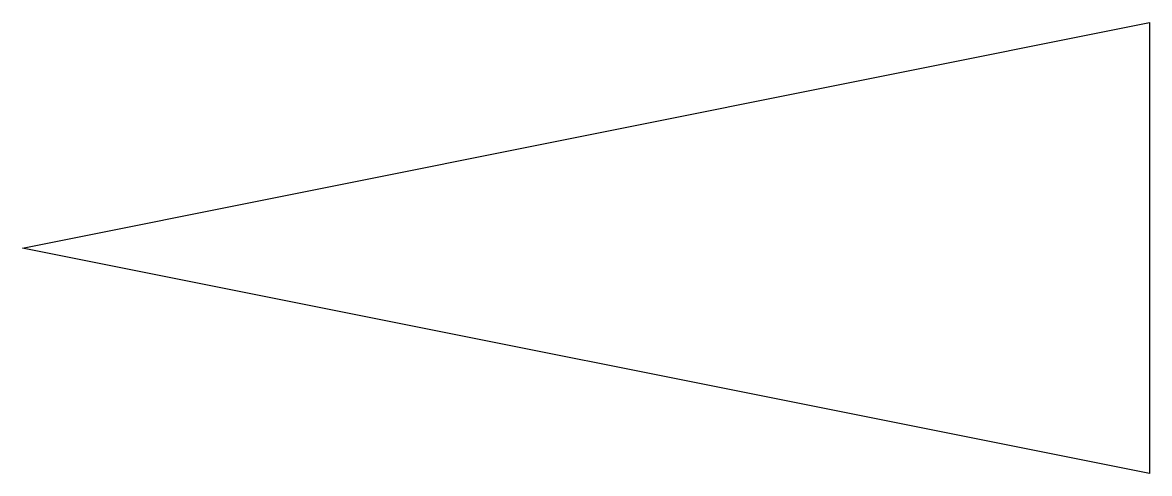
# Model space of a CAD drawing. Extents: x 0 to 4.5, y -0.9 to 0.9.
import ezdxf

# ---------------------------------------------------------------- set-up
doc = ezdxf.new("R2010")
doc.units = 0

msp = doc.modelspace()

# ---------------------------------------------------------------- linework, layer by layer
at = {"ltscale": 5}
msp.add_lwpolyline([(4.5, -0.9), (0, 0), (4.5, 0.9)], close=True, dxfattribs=at)

doc.saveas('drawing.dxf')
